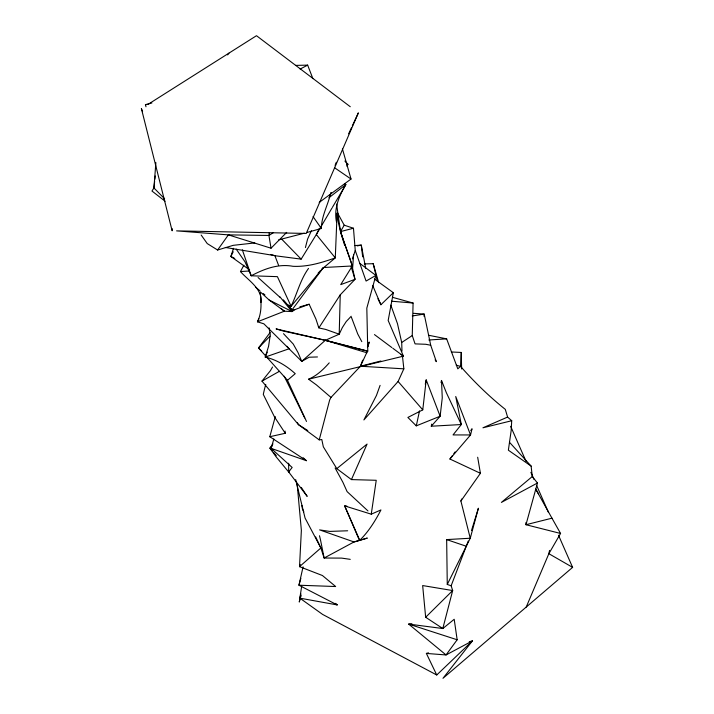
<?xml version="1.0" encoding="UTF-8"?>
<svg xmlns="http://www.w3.org/2000/svg" width="714" height="714" viewBox="0 0 714 714"><rect width="100%" height="100%" fill="white"/><g stroke="black" fill="none" stroke-linecap="round" stroke-linejoin="round"><path stroke-width="1.07" d="M301.308 487.439L307.181 496.355L288.661 471.927L288.679 463.199M558.5 535.25L572.61 567.371L442.975 678.3L472.445 640.877L446.045 654.952L408.667 624.09L442.814 628.534L452.676 590.558L451.141 585.792L447.267 584.436L446.661 539.597L470.258 538.231L478.398 508.216L471.517 530.466M525.995 522.496L525.968 524.719L560.57 533.456L548.861 553.698L526.227 607.061M336.571 215.307L337.106 213.174L335.285 257.888L321.907 269.116M392.459 297.31L413.085 303.031L412.255 335.562L415.057 343.88L425.812 344.282L430.712 345.246L436.343 361.659L435.112 359.811M353.591 254.648L352.6 268.482L355.01 279.344L340.239 294.846L339.204 334.214L325.307 340.301L301.754 361.373L263.868 323.817L257.459 321.809C261.895 312.803 261.324 302.665 260.298 292.981M509.475 442.261L531.127 466.099L532.287 476.524L537.455 483.021L525.968 524.719L551.958 518.186L560.57 533.456M172.217 228.65L172.136 230.783L141.39 108.573L142.595 111.634M507.574 417.083A214.825 213.486 75.9 0 1 511.715 420.742L511.162 430.658L508.368 450.204L531.127 466.099M155.884 162.622L153.929 187.952L151.975 191.04L165.112 201.214M424.027 316.293L424.196 314.098L413.442 313.303M451.346 351.975L461.253 352.448L460.539 366.353C474.203 381.91 489.108 396.44 505.298 409.363L507.592 417.074L482.941 427.793L511.733 420.733M154.635 181.401L153.929 187.952L164.604 198.795M154.867 179.223L155.215 175.947M306.458 232.612L321.371 228.471C321.478 215.851 328.128 204.873 330.752 192.789M441.029 382.588L441.502 380.464L442.261 397.876L440.136 416.235L416.289 425.856L407.881 417.449L422.768 409.854L426.204 379.91L440.136 416.235L431.274 426.222L461.315 424.535L455.737 396.511L470.535 434.951L449.927 459.022L480.406 473.302L460.896 501.032L470.258 538.231L447.267 584.436M269.303 232.702L268.928 235.459L271.034 248.204L228.382 234.879L176.572 230.872L306.235 233.433L358.366 112.866L352.332 125.851M301.656 586.408L299.844 598.154L322.621 614.424L436.745 674.989L472.445 640.877L469.223 641.752M315.659 536.937L320.872 547.977L324.129 558.027L354.019 541.953L367.308 538.079L359.481 540.444L344.657 505.896L371.253 514.178L376.233 480.29L351.431 479.594L336.803 468.634L323.335 446.821L321.8 439.529L319.229 439.878L298.425 424.607L261.976 381.115L270.428 370.655L272.552 367.014M288.661 471.927L292.16 467.465L271.142 448.383L273.855 438.923M374.395 278.995L393.352 292.713L388.166 320.479L403.428 356.152L308.573 379.205L316.373 384.864L330.975 397.421L329.645 400.054L319.229 439.878M305.422 247.544L307.6 239.047L311.393 230.738M260.967 302.441C262.672 288.822 248.374 280.575 240.457 271.57L243.876 265.224M549.557 550.432L548.861 553.698L572.61 567.371M416.289 425.856L419.52 410.898M425.276 384.186L426.204 379.91M303.075 566.818L298.952 585.221L337.195 604.919L335.651 603.357M431.274 426.222L431.747 424.098M300.951 593.932L299.844 598.154L337.195 604.919M368.022 346.531L369.218 342.051L367.398 347.084M271.142 448.383L306.386 460.691L269.785 436.718L275.309 416.592M359.856 263.448L375.876 275.408L366.817 308.127L367.781 351.109A35.861 6.747 51.4 0 0 367.442 351.136L325.307 340.301L276.068 328.895L283.172 331.028L325.307 340.301L367.781 351.109M367.442 351.127L360.463 366.228L330.975 397.421M300.862 578.358L298.952 585.221L335.678 586.533L322.425 575.52L299.523 566.657L301.37 530.332L297.158 484.038M451.141 585.792L468.232 541.051M233.514 248.285L230.854 256.487L249.623 269.892M352.395 258.932L355.251 250.48L353.466 228.248L344.219 225.187L337.597 213.084M380.089 385.373L376.448 395.458L363.89 419.939L398.1 381.481L403.847 368.835L402.393 355.501M403.847 368.835L360.463 366.228L362.65 360.186M300.291 564.596L299.523 566.657L320.872 547.977L305.074 518.069L295.676 479.603M460.896 501.032L461.681 498.988M335.08 165.371L336.321 162.274M267.286 352.1L265.206 357.089C276.532 359.686 286.716 365.907 295.239 373.672L287.483 380.294L306.502 421.456M351.431 479.594L367.067 444.081L336.803 468.634M348.619 133.839L351.404 127.851M258.887 318.783L257.459 321.809L284.386 311.197L292.008 311.572L295.23 309.483L309.144 304.235L315.954 319.113L318.426 326.637M233.219 251.774L230.854 256.487L234.763 258.468M319.328 228.56L316.32 234.54L301.156 259.137L274.908 255.71L270.66 254.461M329.698 195.582L331.358 192.726M346.843 166.13L347.95 164.238L344.889 161.043M344.675 245.393L340.48 231.595L344.219 225.187M332.046 207.952L316.32 234.54L335.285 257.888C321.639 262.698 307.645 267.018 292.972 266.304C278.192 263.537 264.135 268.928 251.194 275.791L245.018 261.842L236.218 249.159M332.492 207.203L345.871 184.587L344.88 183.641M308.502 268.437C300.255 279.852 297.122 293.766 291.098 306.279L288.001 304.976L291.981 309.956L295.23 309.483M340.239 294.846L318.846 327.931L325.762 329.44L339.204 334.214L342.318 327.601L346.263 321.505L351.199 316.257M201.161 235.022L207.247 243.581L217.609 250.016L228.382 234.879L268.928 235.459L273.533 232.532M272.935 443.956L269.919 448.16L276.059 456.764L288.956 472.338M425.66 617.262L452.676 590.558L422.661 585.56L425.66 617.262L442.814 628.534L454.202 619.279L457.156 639.771L446.045 654.952L426.374 653.426L436.745 674.989M449.927 459.022L452.524 455.461M453.827 453.685L455.13 451.9M470.74 430.542L472.043 428.766L470.535 434.951L453.033 434.924L461.315 424.535L446.33 392.629L441.502 380.464M337.106 213.174C338.606 231.631 347.049 248.463 352.323 265.974L323.415 267.527L291.981 309.956L283.351 299.853M227.623 54.907L228.935 53.148M270.079 332.572L258.513 347.959L287.483 380.294M323.415 267.527L291.098 306.279L277.407 276.648L251.194 275.791L242.358 249.846M377.911 298.755L380.901 304.744L393.352 292.713M329.225 362.864C323.612 369.156 317.302 375.332 309.492 378.795A88.679 36.512 -84.6 0 1 308.573 379.223M318.141 273.105L320.399 270.713M272.177 445.777L269.919 448.16L272.043 450.686M269.972 336.205L258.513 347.959L261.654 351.038M271.034 248.204L286.68 232.38M401.982 351.19L401.705 342.488L412.255 335.562M532.287 476.524L501.398 502.406L537.455 483.021M328.886 197.769L345.871 184.587M319.194 202.437L351.029 179.035L342.417 148.86M312.875 78.611L307.654 65.126L300.112 69.071M261.976 381.115L279.352 371.342M375.876 275.408L366.086 281.057L355.251 250.48M371.253 514.178L380.955 509.921C375.287 520.917 368.594 531.573 359.767 540.311L344.657 505.896L346.861 506.137M217.609 250.016L233.246 245.33L254.764 242.93M299.862 306.85L309.144 304.235M278.683 239.842L304.325 233.201M359.481 540.444L354.019 541.953L319.622 529.895L329.752 531.412L347.664 530.779M426.374 653.426L428.516 652.837M145.995 106.779L145.433 104.646L151.886 102.977M351.127 266.617L355.01 279.344L340.712 284.636L352.323 265.974L340.48 231.595L353.466 228.248M360.463 366.228L380.892 360.998M269.785 436.718L285.252 433.282L285.073 431.069M357.214 245.893L361.275 245.107L365.684 268.259M412.264 315.954L424.196 314.098L430.712 345.246M411.924 623.741L408.667 624.09L457.156 639.771M346.745 164.345L347.95 164.238M354.822 245.58L361.275 245.107L362.676 256.853M240.457 271.57L249.32 270.981M428.837 339.989L446.643 338.855L457.799 368.843L460.539 366.353L456.264 365.22M145.433 104.646L148.012 104.378L256.487 35.7L350.271 106.734M317.462 356.955L309.18 357.214L301.754 361.373L297.997 352.529L293.222 344.014L283.503 333.67M364.292 263.921L373.199 263.698L378.706 282.655M295.489 65.402L307.654 65.126M391.468 301.21L413.085 303.031M350.253 559.348L341.622 558.107L324.129 558.027L320.613 540.462A142.104 130.939 85.1 0 0 319.488 535.75M225.312 247.455L274.131 255.523M428.57 335.25L446.643 338.855M325.307 340.301L366.969 352.778M446.661 539.597L466.59 546.353M260.289 291.901L269.196 300.041L292.008 311.572L280.031 296.988M307.779 430.569L298.425 424.607L297.408 422.643M351.029 179.035L334.777 167.888M402.455 355.483L403.428 356.152L401.027 354.376M269.196 300.041L284.386 311.197L281.004 308.377M391.87 347.584L374.457 334.58M255.621 287.189L259.851 290.723M263.234 293.543L264.93 294.953M280.236 297.524L258.075 277.514M303.147 457.728L306.386 460.691M367.978 510.956L347.111 491.625L342.916 482.334L335.125 468.009M281.95 239.422L301.156 259.137M344.559 184.051L345.522 185.158C338.927 196.234 333.599 209.247 336.571 222.304M398.1 381.481L422.768 409.854M273.462 452.373L276.3 455.746M287.028 346.272L289.099 348.771L265.206 357.089L268.58 346.317L270.285 334.884L269.089 327.851M285.252 433.282L274.524 416.967L263.296 394.423A159.106 141.622 -24 0 1 265.76 384.409M313.053 216.619L321.371 228.471M535.928 489.224L538.41 493.767M535.768 489.135L551.958 518.186M361.802 341.658L357.732 333.965L351.431 317.319M274.908 255.719L278.594 265.376M284.217 376.224L304.717 417.949M303.807 511.84L302.388 508.832L301.915 505.539M510.671 426.338L526.031 461.315M530.877 472.347L533.956 479.362M536.598 485.377L548.486 512.447M372.699 285.555L380.901 304.744M390.826 305.128L397.484 323.683L401.705 342.488M377.313 280.914L373.199 263.698M480.406 473.302L477.675 457.237M336.615 204.088L340.48 231.595M461.253 352.448L461.637 368.977M401.982 355.063A209.264 1.098 36.3 0 1 392.825 348.271M318.408 326.503A68.776 6.105 79.7 0 1 318.828 327.788M300.88 595.61L299.255 602.027L300.897 595.672"/></g></svg>
